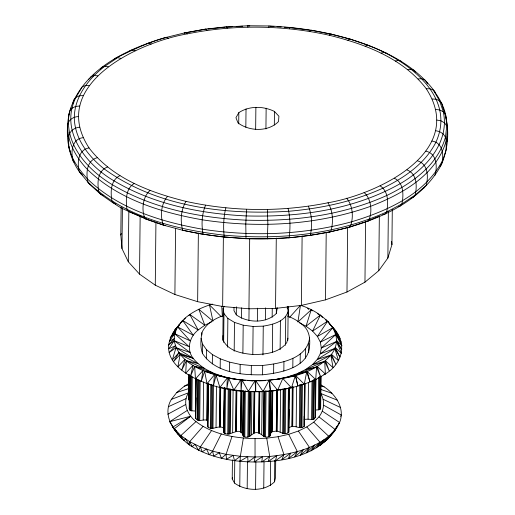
<?xml version="1.0" encoding="UTF-8"?>
<svg xmlns="http://www.w3.org/2000/svg" width="515" height="515" viewBox="0 0 515 515"><rect width="100%" height="100%" fill="white"/><g stroke="black" fill="none" stroke-linecap="round" stroke-linejoin="round"><path stroke-width="0.77" d="M337.499 400.239L320.645 393.454C325.235 400.741 324.296 410.249 318.946 416.873L335.355 429.671C319.023 448.192 293.267 453.94 269.718 456.451L261.813 461.987L262.38 456.728L254.159 461.949L255.041 457.011L255.041 438.626C234.447 438.143 212.753 434.351 195.996 421.592C187.357 415.064 182.22 402.672 188.458 392.797L171.347 399.415C161.041 416.629 176.085 434.911 189.449 445.018C214.755 461.022 246.17 464.015 275.377 460.867C300.812 457.867 328.061 447.136 339.597 422.519C345.906 407.017 333.662 391.645 320.459 384.692M289.546 317.395L300.445 305.337C320.472 311.054 348.584 332.664 330.855 355.157C312.135 375.731 282.233 380.122 255.775 380.72L255.723 391.419L255.015 380.682L248.352 391.381C216.783 391.979 140.576 367.292 179.375 324.534L178.145 326.471M392.295 209.521L391.928 244.67L387.872 258.034L378.77 270.69L364.955 282.162L346.975 292.011L325.512 299.859L301.391 305.395L275.538 308.408L248.951 308.794L222.647 306.522L197.644 301.693L174.894 294.49L155.273 285.181L139.546 274.135L128.299 261.768L121.978 248.558L120.819 235.014L121.115 207.049M121.978 248.558L122.403 207.809M128.299 261.768L128.827 211.433M139.546 274.135L140.151 215.811M155.273 285.181L155.936 222.062M174.894 294.49L175.589 228.171M188.915 374.881L188.657 399.44L189.308 400.322M188.78 399.917L189.044 374.566M189.114 390.776L189.263 376.517M195.745 378.557L195.404 411.041L190.93 410.745L189.778 409.998L189.205 408.472L189.552 375.203M189.32 403.239L189.578 374.972M189.778 409.998L190.138 375.145M190.183 410.442L190.55 375.583M190.93 410.745L191.297 375.886M191.863 410.848L192.217 376.78M207.86 383.887L207.481 420.33C203.67 418.753 197.985 422.751 195.546 418.083L195.964 378.474M195.958 397.805L195.546 418.083M195.777 418.553L196.196 378.943M197.644 301.693L198.365 232.986M197.245 419.918L197.67 379.516M197.895 420.279L198.32 379.877M198.79 420.446L199.208 380.044M199.73 420.401L200.148 380.791M223.014 315.721C214.369 318.734 205.717 323.98 201.906 332.671C200.831 339.559 200.039 346.84 202.511 353.515C215.225 372.706 241.484 375.235 262.592 374.791C279.857 372.892 307.32 368.334 309.521 346.91C310.191 339.649 309.708 331.815 304.249 326.356C299.427 321.875 293.782 318.238 287.524 316.139M201.88 335.007L201.906 332.671M202.511 353.515L202.607 344.168L201.069 338.432M203.2 420.028L203.599 382.001M206.348 358.981L206.444 349.634L202.607 344.168M207.139 383.656L206.76 420.098L207.481 420.33M207.165 420.176L207.545 383.733M224.282 422.248L224.218 428.589C219.126 423.806 212.541 431.493 207.616 426.735L207.963 384.267M207.616 426.735L208.06 383.958M208.137 399.659L208.305 383.817M208.118 427.147L208.575 383.578M210.332 428.223L210.79 384.654M211.169 428.461L211.626 384.892M212.328 363.944L212.425 354.597L206.444 349.634M212.116 428.486L212.573 384.917M212.978 428.293L213.435 384.724M216.036 427.386L216.467 386.192M219.86 387.286L219.448 426.896L220.266 427.006L220.684 387.396M220.182 368.18L220.278 358.826L212.425 354.597M219.873 426.909L220.291 387.299M222.647 306.522L223.375 237.016M222.821 340.383L223.156 308.401L224.18 306.251M223.658 342.366L223.961 313.584L223.156 308.401M223.735 428.229L224.16 387.827M270.954 390.943L270.51 433.72L269.995 435.993C263.693 440.331 260.751 430.411 254.365 433.006C250.947 434.905 247.882 439.211 243.299 436.205C240.408 424.907 230.469 437.254 224.282 433.109L223.903 432.658L224.366 388.297M223.903 432.658L224.282 400.49M224.379 396.698L224.418 387.814M224.553 396.898L224.643 388.188M224.282 433.109L224.752 387.95M225.01 433.424L225.486 388.265M227.566 347.187L227.868 318.405L223.961 313.584M227.765 434.1L228.235 388.947M228.699 434.197L229.169 389.044M229.568 371.502L229.664 362.154L220.278 358.826M229.606 434.074L230.083 388.915M230.308 433.752L230.772 389.392M275.705 460.873L275.531 477.508L274.54 481.789C264.253 491.928 245.803 491.362 234.531 483.089L232.226 478.918L232.426 459.901M232.651 432.407L233.102 389.63M234.022 307.449L233.984 310.654L236.288 314.826C247.567 323.105 266.017 323.665 276.298 313.526L277.308 307.648M234.19 351.185L234.486 322.403L227.868 318.405M234.531 483.089L234.763 460.906M236.288 314.826L236.372 306.811M238.709 123.838L238.831 112.65C249.311 105.704 263.403 105.948 274.463 111.452L278.924 116.268L278.512 121.553C268.218 132.104 249.408 131.467 238.027 122.918L235.941 117.716L238.831 112.65M236.012 390.209L235.58 431.403L236.424 431.37L236.855 390.177M235.992 431.345L236.424 390.151M240.074 373.768L240.17 364.42L229.664 362.154M239.778 486.514L240.048 460.371M241.541 318.251L241.651 307.835M240.447 432.001L240.878 390.808M240.84 432.098L241.271 390.904M241.123 432.265L241.561 390.28M242.887 353.161L243.183 325.184L234.486 322.403M242.514 433.945L242.964 390.376M245.835 127.263L246.028 108.89M243.054 435.742L243.518 391.374M243.299 436.205L243.769 391.052M243.923 436.572L244.4 391.419M244.805 436.759L245.288 390.814M248.951 308.794L249.685 238.484M247.174 488.677L247.458 461.743M248.938 320.42L249.06 308.401M247.824 436.978L248.307 391.033M248.764 436.926L249.241 391.767M249.55 436.662L250.026 391.503M250.02 436.244L250.483 391.876M251.249 374.881L251.346 365.534L240.17 364.42M251.423 434.589L251.867 391.812M252.801 354.449L253.097 326.465L243.183 325.184M255.652 129.658L255.884 107.287M253.58 433.167L254.011 391.973M253.94 433.044L254.371 391.851M254.365 433.006L254.796 391.812M255.588 489.25L255.878 461.524M257.352 320.987L257.487 308.17M258.987 391.78L258.556 432.973L259.354 433.121L259.785 391.928M258.981 433.006L259.412 391.812M261.684 434.506L262.135 391.728M262.592 374.791L262.689 365.444C279.96 363.545 307.416 358.987 309.624 337.563M262.953 354.919L263.255 326.137C272.699 324.566 284.808 321.804 288.123 311.498L287.319 306.322L287.293 308.717M265.927 128.982L266.146 108.208M263.287 436.134L263.757 390.982M263.802 436.546L264.272 391.394M263.744 488.143L264.021 462M265.508 319.879L265.631 307.861M264.62 436.797L265.103 390.853M265.566 436.836L266.049 390.891M268.553 436.572L269.03 391.413M269.416 436.372L269.892 390.422M269.995 435.993L270.472 390.84M270.188 435.523L270.658 390.364M270.401 485.523L270.658 460.964M272.165 317.259L272.255 308.446M274.321 125.036L274.463 111.452M272.384 352.202L272.673 324.225M270.51 433.72L271.688 432.021L272.12 390.827M271.688 432.021L272.384 390.653M271.952 431.847L272.332 431.744L272.763 390.55M273.62 373.497L273.716 364.15M275.538 308.408L276.278 238.097M274.54 481.789L274.759 460.397M276.298 313.526L276.362 307.918M276.709 389.861L276.278 431.055L272.332 431.744M289.404 387.776L288.619 432.594C284.454 435.581 280.72 431.802 276.703 431.016L277.134 389.823M277.553 389.874L277.122 431.068L276.278 431.055L276.703 431.016M280.121 349.691L280.424 320.909M280.173 432.027L280.617 389.25M282.677 433.334L283.141 388.967M283.842 371.064L283.939 361.717M283.411 433.643L283.874 389.282M284.338 433.752L284.814 388.6M285.445 345.308L285.748 316.525M285.259 433.643L285.735 388.49M287.821 340.28L288.123 311.498M287.924 432.915L288.4 387.763M288.651 419.789L288.761 409.489M288.619 432.594L289.082 388.226M289.063 409.477L288.941 432.143M289.173 399.177L289.288 388.091M292.301 386.823L291.889 426.433L288.574 427.714M292.816 367.594L292.913 358.247M304.178 416.229L304.133 425.036L304.494 425.957C300.915 429.928 296.119 425.705 291.889 426.433L292.263 426.33L292.681 386.72M293.112 386.701L292.694 426.311L292.263 426.33M296.157 426.748L296.582 386.347M299.324 427.605L299.769 384.821M300.148 363.242L300.245 353.895M301.391 305.395L302.118 235.883M300.206 427.785L300.657 385.001M301.153 427.74L301.61 384.171M301.957 427.489L302.408 384.711M304.043 426.381L304.487 383.604M304.146 419.397L304.545 419.313L304.577 416.146M304.629 411.395L304.919 383.669M304.494 425.957L304.944 383.179M305.517 358.189L305.614 348.842M308.691 352.666L308.788 343.318M315.895 379.098L315.495 417.118L314.028 418.985L312.547 419.538L308.086 419.184L308.472 382.748M311.601 419.506L312.006 380.688M312.547 419.538L312.953 380.72M313.416 419.352L313.835 379.742M314.028 418.985L314.433 380.167M315.431 397.644L315.624 379.42M315.322 417.594L315.721 379.568M315.489 410.03L318.302 409.837L318.643 377.353M318.302 409.837L319.216 409.715L319.564 376.446M319.216 409.715L319.931 409.399L320.272 376.922M319.931 409.399L320.285 408.955L320.62 376.478M320.588 402.981L320.864 376.047M320.285 408.955L320.665 407.423L320.987 376.529M325.512 299.859L326.214 232.741M346.975 292.011L347.651 227.295M364.955 282.162L365.592 221.444M378.77 270.69L379.336 216.364M387.872 258.034L388.362 211.691M446.363 122.158C446.428 110.474 440.299 99.35 433.469 90.222L430.173 88.78L426.266 88.754C403.084 58.279 365.206 44.142 329.246 35.245C282.703 24.945 234.029 24.463 187.299 33.874C137.795 42.327 48.004 84.769 89.024 147.889C112.206 178.357 150.09 192.501 186.044 201.391C232.587 211.691 281.267 212.174 327.997 202.768C377.501 194.316 467.292 151.874 426.266 88.754M243.35 438.059L240.351 456.303L240.106 461.189L247.696 456.657L248.037 461.916L255.041 457.011L269.718 456.451L266.719 438.175L255.041 438.626M203.019 426.426L189.655 441.677L189.449 445.018L185.245 438.638L184.183 440.673L180.829 435.6L172.802 427.109L190.659 416.236L169.731 421.676L172.705 426.124M212.315 304.088C195.526 309.193 173.774 320.452 174.212 340.718C179.066 365.071 207.609 373.555 228.692 378.222L233.816 390.042C261.324 394.187 290.215 390.84 315.708 379.574L316.59 366.989L305.691 369.455L297.516 373.523L288.059 376.793L277.598 379.169L268.058 380.373M246.55 209.283L245.777 224.147L246.003 238.728C280.456 239.887 315.154 236.559 348.43 227.373L350.206 226.915C385.799 216.474 423.227 198.822 441.374 164.594C449.099 146.608 450.065 125.351 442.649 107.146M168.637 38.451L166.57 37.312L164.794 37.769C126.278 49.15 82.632 69.783 69.718 111.086C64.729 132.529 67.098 156.998 81.531 174.456L82.851 175.036M67.761 132.181L67.394 135.175L67.71 136.61M445.282 153.599L445.475 152.002M189.205 408.472L189.269 407.996M297.915 321.997L300.445 305.337M268.746 27.353L268.997 25.956C296.363 27.192 323.626 31.293 349.917 39.089L351.668 39.578C383.514 49.601 415.702 65.019 435.651 92.867M299.621 385.065L304.294 384.235L306.702 371.791L297.516 373.523L316.59 366.989L320.549 376.787L317.266 366.526L325.383 373.993C343.769 362.624 347.67 341.342 331.557 326.014L337.885 334.847L332.857 327.649L317.42 336.45L312.599 331.087L306.026 326.22L299.267 322.699M232.226 478.918L232.555 477.489M434.982 175.261C437.57 166.487 436.778 153.341 425.802 151.153M72.782 103.56L73.626 100.09L75.943 97.354L82.258 86.816L85.58 85.439L89.488 85.49M446.814 141.715L447.509 138.857L447.265 136.61M287.93 338.188L286.752 342.655L285.748 343.833M225.86 207.854C223.471 217.298 223.175 227.366 224.231 236.997L246.003 238.728M269.718 456.451L268.218 461.459L276.838 455.537L275.377 460.867L283.958 454.629L278.049 436.726L266.719 438.175M120.819 235.014L121.27 233.527M312.328 310.873L311.208 309.798L306.026 326.22L320.362 315.103L322.519 317.459M285.426 388.49L283.971 388.902L291.471 387.827L295.327 375.66L288.059 376.793L306.702 371.791L310.004 381.905L307.249 371.527L315.708 379.574L325.383 373.993L324.72 361.388L312.335 364.717L305.691 369.455L324.72 361.388L329.214 370.819L325.403 360.7L333.044 367.646L330.855 355.157L317.24 359.451L312.335 364.717L330.855 355.157L335.754 364.176L331.409 354.23L338.464 360.706L334.821 348.475L320.266 353.818L317.24 359.451L334.821 348.475L339.977 357.05L335.098 347.316L341.49 353.387L336.495 341.529L321.315 347.986L320.266 353.818L336.495 341.529L341.76 349.646L336.366 340.164L342.031 345.9L335.832 334.518L320.356 342.14L321.315 347.986L335.832 334.518L341.059 342.172L335.175 332.993L340.08 338.445L332.857 327.649L320.356 342.14L317.42 336.45L327.649 321.115L335.69 331.248L332.896 328.448M223.954 432.175L224.334 430.991M255.041 457.011L240.351 456.303L234.447 460.668L233.211 455.324L226.491 459.2L226.066 454.339L231.988 436.501M68.862 114.607L69.905 111.658M70.433 110.191L71.212 107.983M283.958 454.629L281.853 459.734L290.653 453.116L288.336 458.595L297.348 451.603L288.703 434.325L278.049 436.726M226.233 388.49L219.892 387.473L227.302 377.894L226.857 388.754L228.692 378.222L242.044 380.057L248.352 391.381L263.088 391.452L277.604 390.261L282.806 378.493L291.471 387.827M205.601 205.208C201.745 214.176 201.275 224.791 203.103 234.241L224.836 237.261M181.653 322.429L182.613 320.394L198.166 329.967L204.803 325.229L211.62 321.843M320.362 315.103L312.599 331.087L327.649 321.115L330.63 325.422M195.996 421.592L180.829 435.6L189.655 441.677L200.354 446.923L202.189 451.81L206.476 449.054L209.367 454.784L212.605 451.185L221.276 433.984M211.53 430.598L200.354 446.923L198.603 450.322L195.005 444.303L192.243 446.64L189.655 441.677M297.348 451.603L294.664 456.824L303.432 449.537L300.329 455.234L309.515 447.464L298.385 431.029L288.703 434.325M289.436 28.789L290.164 27.424M261.388 391.786L263.088 391.452L269.113 380.205L270.349 390.859L269.493 380.192L277.604 390.261M340.647 416.416L341.387 415.09L323.742 405.266M188.889 315.721L189.771 314.459L198.166 329.967C189.668 336.559 186.153 349.254 193.074 358.24L178.905 352.762L173.491 361.672L180.141 354.41L193.074 358.24C205.144 373.24 225.274 378.062 243.518 380.353L242.044 380.057L241.084 390.711L240.936 379.903L233.816 390.042M309.515 447.464L306.258 452.82L314.807 444.896L310.996 450.882L320.098 442.327L306.805 426.941L298.385 431.029M186.044 201.391C180.817 209.702 180.115 221.051 182.709 230.257L204.107 234.557M333.99 430.72L334.853 429.459M336.147 427.566L339.597 422.519L322.313 411.182M320.098 442.327L316.274 447.838L324.444 439.334L320.04 445.662L328.795 436.34L313.725 422.178L306.805 426.941M178.177 326.504L182.613 320.394L193.254 335.233L177.546 326.877L174.456 330.45L176.639 328.229M333.211 431.943L327.199 439.726L332.078 433.006L324.418 442.037L328.795 436.34M335.58 428.699L337.48 426.098L335.6 428.628M333.72 431.158L330.437 435.587L335.355 429.671M207.519 426.253L207.86 425.802M184.422 319.351L185.394 318.083M171.347 399.415L176.767 392.481L184.428 386.128L189.263 383.334M114.008 59.643L114.922 58.523C131.634 50.438 148.436 42.056 166.57 37.312M167.459 196.447C160.97 203.972 159.998 216.158 163.332 225.107L165.083 225.596L148.05 219.712M211.498 384.628L206.991 383.752L214.523 374.714L213.442 385.613L216.113 375.268L221.991 376.15L204.655 371.283L201.23 381.364L202.994 370.472L195.475 378.982L197.747 379.516M100.38 69.036L101.88 67.272L104.835 66.255L117.632 57.674L120.813 58.356M284.75 345.011C276.806 353.316 264.15 354.468 253.238 354.532C242.23 353.567 228.184 351.288 223.085 340.061L223.053 335.548M439.984 166.236L441.374 164.594L446.138 150.077L446.235 140.73L447.606 129.51L445.623 114.729L443.312 111.813L439.617 100.882L433.469 90.222M338.606 423.639L339.597 422.519M267.324 238.934L267.877 224.36L267.388 209.489M309.695 31.428L310.893 30.128L332.291 34.428L351.668 39.578M178.905 352.762L172.313 359.882L176.033 347.683L190.138 352.55L174.212 340.718L168.424 345.037L174.366 338.58L169.319 341.316L174.72 333.714L190.228 340.866L177.546 326.877L172.332 334.023L175.66 331.435L170.214 337.602L174.72 333.714L189.179 346.698L174.212 340.718L168.778 348.784L175.525 345.752L169.132 352.53L176.033 347.683L193.074 358.24M313.725 422.178L318.946 416.873M150.09 190.453C142.604 196.511 141.155 210.854 145.217 218.849L163.332 225.107L184.1 230.649M298.494 321.463L311.208 309.798M88.805 79.22L91.142 77.199M92.887 75.686L94.052 74.675M240.351 456.303L226.066 454.339L221.431 458.266L219.339 452.762L213.725 456.039L212.605 451.185L200.354 446.923M134.177 183.482C125.486 188.857 125.692 200.496 127.031 209.399L128.621 211.575L147.309 219.454L134.57 213.873M175.679 430.572L178.048 434.145L174.122 428.873L190.659 416.236M329.246 35.245L330.9 34.035L332.291 34.428M187.164 410.507L169.731 421.676L170.716 422.764M119.937 175.621C110.474 180.134 110.352 192.217 111.993 201.107C117.401 207.107 125.776 210.062 133.153 213.255M167.781 414.221L185.612 404.578M107.558 166.995C97.457 170.639 96.994 183.115 98.919 191.992L100.856 194.387L113.77 203.386L115.785 204.062M347.837 40.189L349.917 39.089L369.783 45.835M168.321 406.734L186.05 398.616M97.206 157.706C86.597 160.506 85.805 173.323 87.988 182.188L90.067 184.698L100.856 194.387L103.058 195.191M348.43 227.373L366.294 221.579L379.825 215.946M225.866 27.057L247.676 25.75L268.997 25.956M288.516 237.879L310.3 235.278L330.746 231.692L350.206 226.915C353.741 218.045 353.013 205.82 346.653 198.185M365.199 46.189L367.691 45.223C405.556 59.071 457.236 95.59 435.89 142.288C424.978 163.809 404.114 177.894 382.954 188.142C353.341 201.668 321.109 208.453 288.793 211.259C225.351 215.167 156.811 207.056 104.069 168.836C88.213 156.245 74.443 138.335 74.289 117.253C74.746 96.208 88.786 78.538 104.835 66.255L108.305 66.744M90.943 76.748L94.103 75.557L97.818 75.827M422.796 188.413L424.057 187.936M89.024 147.889C78.016 149.865 76.954 162.985 79.349 171.817L90.067 184.698M410.906 198.172L413.12 197.412L415.116 195.056L426.195 185.464C428.564 176.645 428.036 163.809 417.478 160.809M176.767 392.481L188.96 388.516M398.726 206.586L400.078 206.161L401.906 203.914L415.116 195.056C417.24 186.224 417.021 173.729 406.985 169.899M206.908 30.43L205.723 29.104L184.254 32.992L205.723 29.104L226.484 26.806L227.199 28.183M309.277 235.574L310.3 235.278C312.348 225.879 312.09 215.238 308.388 206.206M129.896 50.618L132.323 49.923L135.168 50.779M382.677 214.761L385.104 214.066L386.746 211.916L401.906 203.914C403.747 195.063 403.869 182.967 394.484 178.287M83.121 137.666C71.81 138.857 70.568 152.247 73.117 161.021L74.475 162.689M381.113 53.161L383.971 52.363L386.379 53.103M184.428 386.128L188.986 384.898M323.864 374.405L325.383 373.993M146.595 43.672L148.706 43.105L151.185 44.11M366.294 221.579L368.405 221.012C372.654 213.113 371.495 198.719 364.111 192.526M329.343 232.059L330.746 231.692C333.553 222.551 333.089 211.163 327.997 202.768M164.794 37.769L185.657 32.625L187.299 33.874M79.587 127.186C74.25 127.559 69.036 131.46 68.695 137.067C66.853 153.142 77.115 167.407 87.286 178.789C118.096 208.717 160.899 221.856 202.253 229.169C251.919 236.849 303.29 235.027 351.854 221.72C386.643 211.176 424.309 194.818 442.218 161.118C443.904 152.987 441.625 142.146 431.853 141.046M313.371 380.096L315.708 379.574M395.359 61.015L398.546 60.397L401.23 61.298M272.937 390.834L276.877 390.145M278.454 389.868L283.179 389.037M78.454 116.583C73.182 116.59 67.793 120.253 67.491 125.827C67.626 142.475 76.13 157.648 87.383 169.441C118.193 199.369 160.995 212.508 202.35 219.821C258.35 228.364 316.809 225.345 370.465 206.373C401.745 194.297 436.353 175.248 446.235 140.73L445.456 137.093L446.814 125.924L444.497 122.866L440.988 120.806L436.842 120.059M282.806 378.493L277.598 379.169L295.327 375.66L297.882 386.031L295.642 375.557L304.294 384.235M407.738 69.647L411.208 69.229L414.144 70.298L415.599 72.094M204.7 29.407L206.27 29.233M207.835 29.059L225.081 27.147M79.741 106.006L75.608 106.431L72.087 108.214L69.718 111.086C62.534 142.423 87.196 169.641 112.167 184.602C152.395 208.556 199.582 217.871 245.867 220.15C293.84 221.63 342.893 215.334 386.92 195.417C411.91 183.327 437.782 165.302 445.456 137.093L443.145 133.9L439.668 131.634L435.548 130.636M418.09 78.93L421.804 78.731L424.933 79.98L427.012 82.497L427.289 83.855M226.664 27.018L232.265 26.741M236.263 26.542L242.662 26.22M83.436 95.59L79.394 95.777L75.943 97.354C59.264 130.72 85.908 164.626 114.008 180.817C153.74 204.474 200.335 213.674 246.041 215.92C298.867 217.388 353.734 209.946 400.316 183.591C425.223 169.3 449.956 142.822 443.312 111.813L439.829 109.959L435.709 109.457M304.545 419.313L308.086 419.184M258.813 380.843L265.701 380.604L255.775 380.72L242.044 380.057L245.855 380.327M253.097 326.465L263.255 326.137M251.346 365.534L262.689 365.444M249.788 26.008L247.676 25.75L247.908 27.153M247.342 380.559L252.691 380.849M432.169 98.97L436.211 99.234L439.617 100.882L441.883 103.663L442.494 106.451M269.995 26.252L273.986 26.529M277.186 26.748L281.177 27.025M284.377 27.244L289.173 27.578M247.374 380.431L253.464 380.868M290.769 27.688L309.547 30.14M243.518 380.353L228.692 378.222L232.407 378.725L216.113 375.268L219.892 387.473M227.025 388.619L238.097 390.66M182.709 230.257C217.568 238.039 253.541 240.273 289.134 237.627C290.415 228.023 290.325 217.935 288.091 208.453M212.605 451.185L226.066 454.339M248.352 391.381L249.666 391.728M320.42 385.761L324.135 386.823M224.823 387.982L226.291 388.407M320.703 389.424L331.93 393.248M323.182 399.299L340.679 407.59M189.771 314.459L204.803 325.229L198.816 309.238L212.978 321.167L209.483 304.886L221.315 316.764M380.122 185.864C388.728 191.4 388.278 203.045 386.746 211.916C335.967 234.724 278.847 240.048 223.845 235.136C175.409 229.51 124.205 216.847 87.988 182.188M307.622 308.311L308.723 309.464M317.568 313.487L318.566 314.626M327.546 321.856L325.628 319.448L326.465 320.716M174.122 428.873L182.162 439.005L180.829 435.6M70.304 151.12L69.377 149.955L69.036 146.756M172.802 427.109L176.954 432.478L176.085 430.469M255.775 380.72L263.088 391.452M173.555 427.392L174.83 429.298M80.379 172.461L81.531 174.456M320.542 406.94L320.665 407.423M206.991 383.752L204.655 371.283L212.579 372.693L194.657 366.384L190.576 376.137L193.054 365.283L185.677 373.298L186.411 360.706L197.902 363.603L180.141 354.41L177.881 366.873L185.014 359.309L181.782 370.085L186.411 360.706L204.468 368.47L194.657 366.384L195.475 378.982M68.611 142.758L68.785 144.355M391.651 241.484L391.928 244.67M221.753 306.2L222.351 316.332M288.419 306.625L288.497 316.95"/></g></svg>
